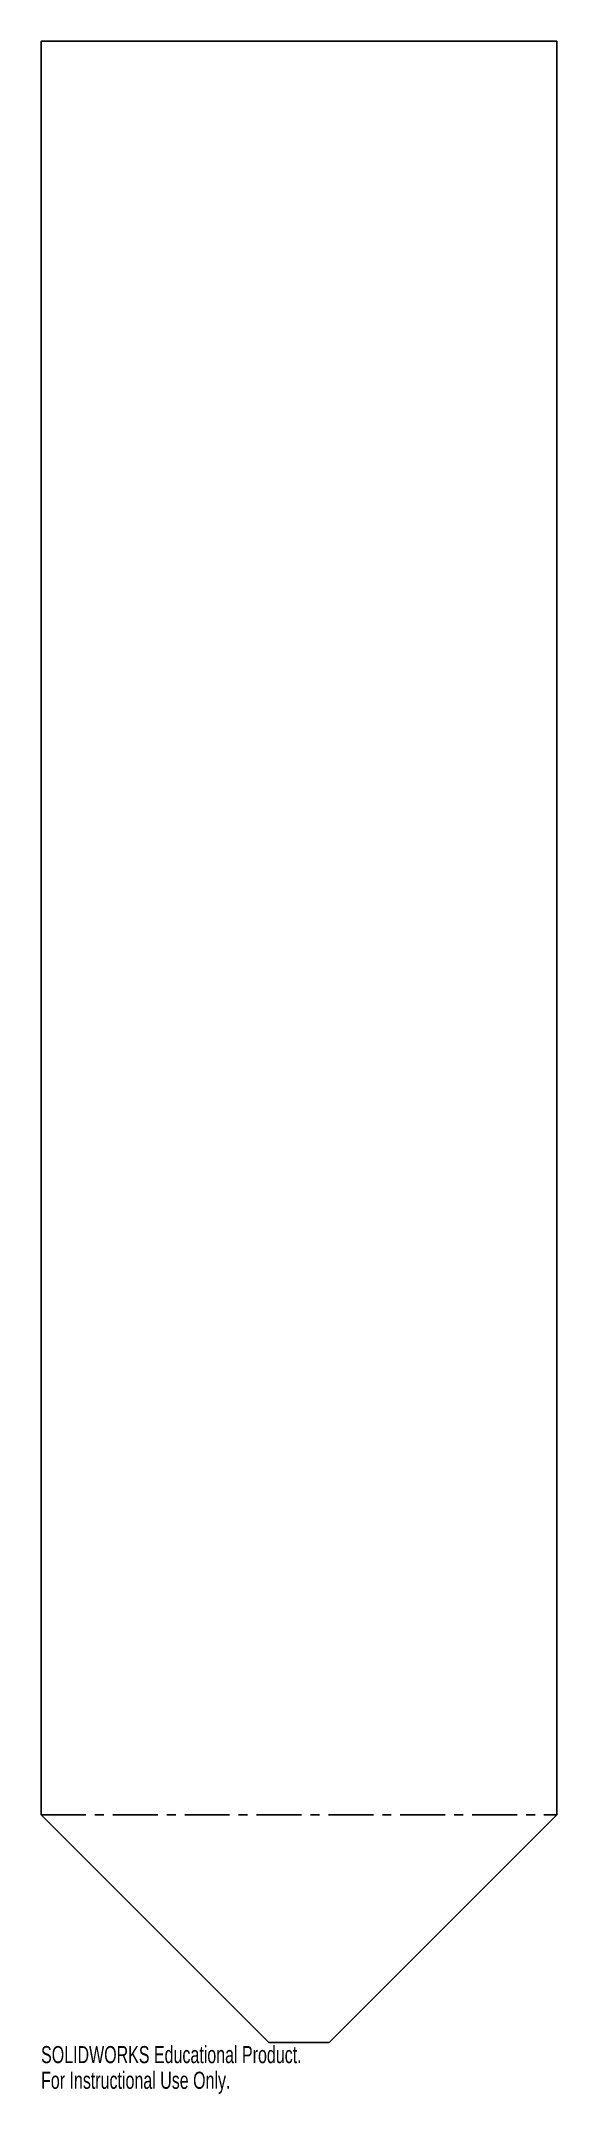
# Model space of a CAD drawing. Header units: millimetres. Extents: x -73 to 73, y -81 to 500.
import ezdxf

# ---------------------------------------------------------------- set-up
doc = ezdxf.new("R2010")
doc.units = ezdxf.units.MM
doc.linetypes.add('CENTERX2', pattern=[20.32, 12.7, -2.54, 2.54, -2.54])
doc.styles.add('SLDTEXTSTYLE0', font='TXT', dxfattribs={"width": 0.7})

msp = doc.modelspace()

# ---------------------------------------------------------------- linework, layer by layer
at = {"color": 7, "linetype": 'Continuous'}
for p, q in [((-72.95, 500), (72.95, 500)), ((-72.95, 500), (-72.95, -1.9)), ((72.95, 500), (72.95, -1.9)), ((-72.95, -1.9), (-8.55, -66.31)), ((72.95, -1.9), (8.55, -66.31)), ((8.55, -66.31), (-8.55, -66.31))]:
    msp.add_line(p, q, dxfattribs=at)
at = {"color": 7, "linetype": 'CENTERX2'}
msp.add_line((-72.95, -1.9), (72.95, -1.9), dxfattribs=at)

# ---------------------------------------------------------------- texts
at = {"color": 7, "linetype": 'Continuous', "char_height": 4.8336, "attachment_point": 1, "style": 'SLDTEXTSTYLE0'}
for s, insert in [('SOLIDWORKS Educational Product.', (-72.95, -67.32)), ('For Instructional Use Only.', (-72.95, -74.58))]:
    msp.add_mtext(s, dxfattribs=dict(at, insert=insert))

doc.saveas('drawing.dxf')
